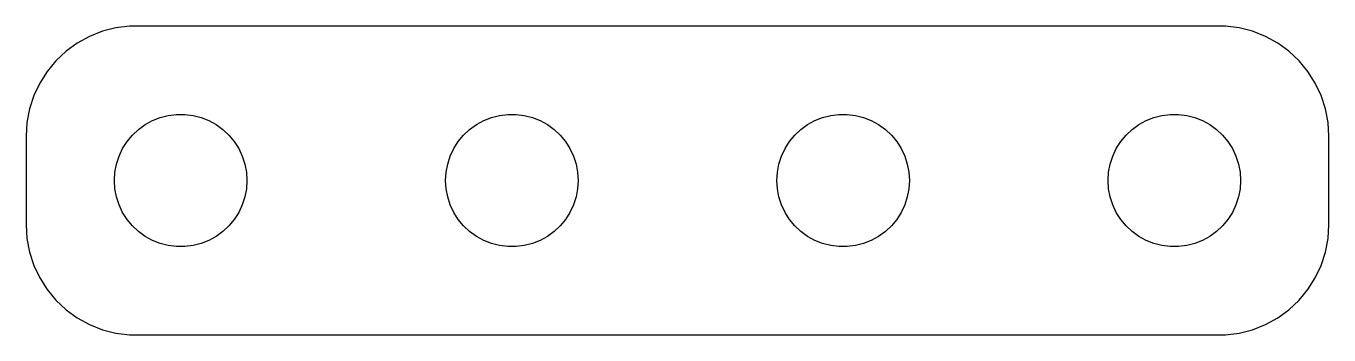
# Model space of a CAD drawing. Header units: metres. Extents: x -14.8 to 14.8, y -3.5 to 3.5.
import ezdxf

# ---------------------------------------------------------------- set-up
doc = ezdxf.new("R2010")
doc.units = ezdxf.units.M

msp = doc.modelspace()

# ---------------------------------------------------------------- linework, layer by layer
for p, q in [((-13.3144, 3.26205), (-13.5896, 3.11081)), ((-13.0225, 3.37764), (-13.3144, 3.26205)), ((-12.7184, 3.4557), (-13.0225, 3.37764)), ((-12.407, 3.49506), (-12.7184, 3.4557)), ((12.407, 3.49506), (-12.407, 3.49506)), ((12.7184, 3.4557), (12.407, 3.49506)), ((13.0225, 3.37764), (12.7184, 3.4557)), ((13.3144, 3.26205), (13.0225, 3.37764)), ((13.5896, 3.11081), (13.3144, 3.26205)), ((-13.5896, 3.11081), (-13.8436, 2.92627)), ((13.8436, 2.92627), (13.5896, 3.11081)), ((-14.0724, 2.71136), (-14.2725, 2.46945)), ((-13.8436, 2.92627), (-14.0724, 2.71136)), ((14.0724, 2.71136), (13.8436, 2.92627)), ((14.2725, 2.46945), (14.0724, 2.71136)), ((-14.2725, 2.46945), (-14.4408, 2.20438)), ((14.4408, 2.20438), (14.2725, 2.46945)), ((-14.4408, 2.20438), (-14.5744, 1.9203)), ((14.5744, 1.9203), (14.4408, 2.20438)), ((-14.5744, 1.9203), (-14.6714, 1.62172)), ((14.6714, 1.62172), (14.5744, 1.9203)), ((-14.6714, 1.62172), (-14.7303, 1.31332)), ((-11.5311, 1.47342), (-11.3442, 1.49704)), ((-11.3442, 1.49704), (-11.1558, 1.49704)), ((-11.1558, 1.49704), (-10.9689, 1.47342)), ((-4.03107, 1.47342), (-3.84418, 1.49704)), ((-3.84418, 1.49704), (-3.65581, 1.49704)), ((-3.65581, 1.49704), (-3.46892, 1.47342)), ((3.46892, 1.47342), (3.65581, 1.49704)), ((3.65581, 1.49704), (3.84418, 1.49704)), ((3.84418, 1.49704), (4.03107, 1.47342)), ((10.9689, 1.47342), (11.1558, 1.49704)), ((11.1558, 1.49704), (11.3442, 1.49704)), ((11.3442, 1.49704), (11.5311, 1.47342)), ((14.7303, 1.31332), (14.6714, 1.62172)), ((-14.7303, 1.31332), (-14.75, 1)), ((-12.2061, 1.15576), (-12.0537, 1.26648)), ((-12.0537, 1.26648), (-11.8887, 1.35724)), ((-11.8887, 1.35724), (-11.7135, 1.42657)), ((-11.7135, 1.42657), (-11.5311, 1.47342)), ((-10.9689, 1.47342), (-10.7865, 1.42657)), ((-10.7865, 1.42657), (-10.6113, 1.35724)), ((-10.6113, 1.35724), (-10.4463, 1.26648)), ((-10.4463, 1.26648), (-10.2939, 1.15576)), ((-4.70613, 1.15576), (-4.55373, 1.26648)), ((-4.55373, 1.26648), (-4.38866, 1.35724)), ((-4.38866, 1.35724), (-4.21352, 1.42657)), ((-4.21352, 1.42657), (-4.03107, 1.47342)), ((-3.46892, 1.47342), (-3.28647, 1.42657)), ((-3.28647, 1.42657), (-3.11133, 1.35724)), ((-3.11133, 1.35724), (-2.94626, 1.26648)), ((-2.94626, 1.26648), (-2.79385, 1.15576)), ((2.79385, 1.15576), (2.94626, 1.26648)), ((2.94626, 1.26648), (3.11133, 1.35724)), ((3.11133, 1.35724), (3.28647, 1.42657)), ((3.28647, 1.42657), (3.46892, 1.47342)), ((4.03107, 1.47342), (4.21352, 1.42657)), ((4.21352, 1.42657), (4.38866, 1.35724)), ((4.38866, 1.35724), (4.55373, 1.26648)), ((4.55373, 1.26648), (4.70613, 1.15576)), ((10.2939, 1.15576), (10.4463, 1.26648)), ((10.4463, 1.26648), (10.6113, 1.35724)), ((10.6113, 1.35724), (10.7865, 1.42657)), ((10.7865, 1.42657), (10.9689, 1.47342)), ((11.5311, 1.47342), (11.7135, 1.42657)), ((11.7135, 1.42657), (11.8887, 1.35724)), ((11.8887, 1.35724), (12.0537, 1.26648)), ((12.0537, 1.26648), (12.2061, 1.15576)), ((14.75, 1), (14.7303, 1.31332)), ((-14.75, 1), (-14.75, -1)), ((-12.4635, 0.881668), (-12.3434, 1.02681)), ((-12.3434, 1.02681), (-12.2061, 1.15576)), ((-10.2939, 1.15576), (-10.1565, 1.02681)), ((-10.1565, 1.02681), (-10.0365, 0.881668)), ((-4.96352, 0.881668), (-4.84344, 1.02681)), ((-4.84344, 1.02681), (-4.70613, 1.15576)), ((-2.79385, 1.15576), (-2.65654, 1.02681)), ((-2.65654, 1.02681), (-2.53647, 0.881668)), ((2.53647, 0.881668), (2.65654, 1.02681)), ((2.65654, 1.02681), (2.79385, 1.15576)), ((4.70613, 1.15576), (4.84344, 1.02681)), ((4.84344, 1.02681), (4.96352, 0.881668)), ((10.0365, 0.881668), (10.1565, 1.02681)), ((10.1565, 1.02681), (10.2939, 1.15576)), ((12.2061, 1.15576), (12.3434, 1.02681)), ((12.3434, 1.02681), (12.4635, 0.881668)), ((14.75, -1), (14.75, 1)), ((-12.6447, 0.552185), (-12.5645, 0.722626)), ((-12.5645, 0.722626), (-12.4635, 0.881668)), ((-10.0365, 0.881668), (-9.93553, 0.722626)), ((-9.93553, 0.722626), (-9.85533, 0.552185)), ((-5.14465, 0.552185), (-5.06445, 0.722626)), ((-5.06445, 0.722626), (-4.96352, 0.881668)), ((-2.53647, 0.881668), (-2.43553, 0.722626)), ((-2.43553, 0.722626), (-2.35533, 0.552185)), ((2.35533, 0.552185), (2.43553, 0.722626)), ((2.43553, 0.722626), (2.53647, 0.881668)), ((4.96352, 0.881668), (5.06445, 0.722626)), ((5.06445, 0.722626), (5.14465, 0.552185)), ((9.85533, 0.552185), (9.93553, 0.722626)), ((9.93553, 0.722626), (10.0365, 0.881668)), ((12.4635, 0.881668), (12.5645, 0.722626)), ((12.5645, 0.722626), (12.6447, 0.552185)), ((-12.7382, 0.187988), (-12.7029, 0.373032)), ((-12.7029, 0.373032), (-12.6447, 0.552185)), ((-9.85533, 0.552185), (-9.79712, 0.373032)), ((-9.79712, 0.373032), (-9.76183, 0.187988)), ((-5.23816, 0.187988), (-5.20287, 0.373032)), ((-5.20287, 0.373032), (-5.14465, 0.552185)), ((-2.35533, 0.552185), (-2.29712, 0.373032)), ((-2.29712, 0.373032), (-2.26183, 0.187988)), ((2.26183, 0.187988), (2.29712, 0.373032)), ((2.29712, 0.373032), (2.35533, 0.552185)), ((5.14465, 0.552185), (5.20287, 0.373032)), ((5.20287, 0.373032), (5.23816, 0.187988)), ((9.76183, 0.187988), (9.79712, 0.373032)), ((9.79712, 0.373032), (9.85533, 0.552185)), ((12.6447, 0.552185), (12.7029, 0.373032)), ((12.7029, 0.373032), (12.7382, 0.187988)), ((-12.75, 0), (-12.7382, 0.187988)), ((-12.7382, -0.187988), (-12.75, 0)), ((-9.76183, 0.187988), (-9.75, 0)), ((-9.75, 0), (-9.76183, -0.187988)), ((-5.25, 0), (-5.23816, 0.187988)), ((-5.23816, -0.187988), (-5.25, 0)), ((-2.26183, 0.187988), (-2.25, 0)), ((-2.25, 0), (-2.26183, -0.187988)), ((2.25, 0), (2.26183, 0.187988)), ((2.26183, -0.187988), (2.25, 0)), ((5.23816, 0.187988), (5.25, 0)), ((5.25, 0), (5.23816, -0.187988)), ((9.75, 0), (9.76183, 0.187988)), ((9.76183, -0.187988), (9.75, 0)), ((12.7382, 0.187988), (12.75, 0)), ((12.75, 0), (12.7382, -0.187988)), ((-12.7029, -0.373032), (-12.7382, -0.187988)), ((-9.76183, -0.187988), (-9.79712, -0.373032)), ((-5.20287, -0.373032), (-5.23816, -0.187988)), ((-2.26183, -0.187988), (-2.29712, -0.373032)), ((2.29712, -0.373032), (2.26183, -0.187988)), ((5.23816, -0.187988), (5.20287, -0.373032)), ((9.79712, -0.373032), (9.76183, -0.187988)), ((12.7382, -0.187988), (12.7029, -0.373032)), ((-12.6447, -0.552185), (-12.7029, -0.373032)), ((-12.5645, -0.722626), (-12.6447, -0.552185)), ((-9.85533, -0.552185), (-9.93553, -0.722626)), ((-9.79712, -0.373032), (-9.85533, -0.552185)), ((-5.14465, -0.552185), (-5.20287, -0.373032)), ((-5.06445, -0.722626), (-5.14465, -0.552185)), ((-2.35533, -0.552185), (-2.43553, -0.722626)), ((-2.29712, -0.373032), (-2.35533, -0.552185)), ((2.35533, -0.552185), (2.29712, -0.373032)), ((2.43553, -0.722626), (2.35533, -0.552185)), ((5.14465, -0.552185), (5.06445, -0.722626)), ((5.20287, -0.373032), (5.14465, -0.552185)), ((9.85533, -0.552185), (9.79712, -0.373032)), ((9.93553, -0.722626), (9.85533, -0.552185)), ((12.6447, -0.552185), (12.5645, -0.722626)), ((12.7029, -0.373032), (12.6447, -0.552185)), ((-12.4635, -0.881668), (-12.5645, -0.722626)), ((-12.3434, -1.02681), (-12.4635, -0.881668)), ((-10.0365, -0.881668), (-10.1565, -1.02681)), ((-9.93553, -0.722626), (-10.0365, -0.881668)), ((-4.96352, -0.881668), (-5.06445, -0.722626)), ((-4.84344, -1.02681), (-4.96352, -0.881668)), ((-2.53647, -0.881668), (-2.65654, -1.02681)), ((-2.43553, -0.722626), (-2.53647, -0.881668)), ((2.53647, -0.881668), (2.43553, -0.722626)), ((2.65654, -1.02681), (2.53647, -0.881668)), ((4.96352, -0.881668), (4.84344, -1.02681)), ((5.06445, -0.722626), (4.96352, -0.881668)), ((10.0365, -0.881668), (9.93553, -0.722626)), ((10.1565, -1.02681), (10.0365, -0.881668)), ((12.4635, -0.881668), (12.3434, -1.02681)), ((12.5645, -0.722626), (12.4635, -0.881668)), ((-14.75, -1), (-14.7303, -1.31332)), ((-12.2061, -1.15576), (-12.3434, -1.02681)), ((-12.0537, -1.26648), (-12.2061, -1.15576)), ((-10.2939, -1.15576), (-10.4463, -1.26648)), ((-10.1565, -1.02681), (-10.2939, -1.15576)), ((-4.70613, -1.15576), (-4.84344, -1.02681)), ((-4.55373, -1.26648), (-4.70613, -1.15576)), ((-2.79385, -1.15576), (-2.94626, -1.26648)), ((-2.65654, -1.02681), (-2.79385, -1.15576)), ((2.79385, -1.15576), (2.65654, -1.02681)), ((2.94626, -1.26648), (2.79385, -1.15576)), ((4.70613, -1.15576), (4.55373, -1.26648)), ((4.84344, -1.02681), (4.70613, -1.15576)), ((10.2939, -1.15576), (10.1565, -1.02681)), ((10.4463, -1.26648), (10.2939, -1.15576)), ((12.2061, -1.15576), (12.0537, -1.26648)), ((12.3434, -1.02681), (12.2061, -1.15576)), ((14.7303, -1.31332), (14.75, -1)), ((-14.7303, -1.31332), (-14.6714, -1.62172)), ((-11.8887, -1.35724), (-12.0537, -1.26648)), ((-11.7135, -1.42657), (-11.8887, -1.35724)), ((-11.5311, -1.47342), (-11.7135, -1.42657)), ((-11.3442, -1.49704), (-11.5311, -1.47342)), ((-10.9689, -1.47342), (-11.1558, -1.49704)), ((-10.7865, -1.42657), (-10.9689, -1.47342)), ((-10.6113, -1.35724), (-10.7865, -1.42657)), ((-10.4463, -1.26648), (-10.6113, -1.35724)), ((-4.38866, -1.35724), (-4.55373, -1.26648)), ((-4.21352, -1.42657), (-4.38866, -1.35724)), ((-4.03107, -1.47342), (-4.21352, -1.42657)), ((-3.84418, -1.49704), (-4.03107, -1.47342)), ((-3.46892, -1.47342), (-3.65581, -1.49704)), ((-3.28647, -1.42657), (-3.46892, -1.47342)), ((-3.11133, -1.35724), (-3.28647, -1.42657)), ((-2.94626, -1.26648), (-3.11133, -1.35724)), ((3.11133, -1.35724), (2.94626, -1.26648)), ((3.28647, -1.42657), (3.11133, -1.35724)), ((3.46892, -1.47342), (3.28647, -1.42657)), ((3.65581, -1.49704), (3.46892, -1.47342)), ((4.03107, -1.47342), (3.84418, -1.49704)), ((4.21352, -1.42657), (4.03107, -1.47342)), ((4.38866, -1.35724), (4.21352, -1.42657)), ((4.55373, -1.26648), (4.38866, -1.35724)), ((10.6113, -1.35724), (10.4463, -1.26648)), ((10.7865, -1.42657), (10.6113, -1.35724)), ((10.9689, -1.47342), (10.7865, -1.42657)), ((11.1558, -1.49704), (10.9689, -1.47342)), ((11.5311, -1.47342), (11.3442, -1.49704)), ((11.7135, -1.42657), (11.5311, -1.47342)), ((11.8887, -1.35724), (11.7135, -1.42657)), ((12.0537, -1.26648), (11.8887, -1.35724)), ((14.6714, -1.62172), (14.7303, -1.31332)), ((-14.6714, -1.62172), (-14.5744, -1.9203)), ((-11.1558, -1.49704), (-11.3442, -1.49704)), ((-3.65581, -1.49704), (-3.84418, -1.49704)), ((3.84418, -1.49704), (3.65581, -1.49704)), ((11.3442, -1.49704), (11.1558, -1.49704)), ((14.5744, -1.9203), (14.6714, -1.62172)), ((-14.5744, -1.9203), (-14.4408, -2.20438)), ((14.4408, -2.20438), (14.5744, -1.9203)), ((-14.4408, -2.20438), (-14.2725, -2.46945)), ((14.2725, -2.46945), (14.4408, -2.20438)), ((-14.2725, -2.46945), (-14.0724, -2.71136)), ((14.0724, -2.71136), (14.2725, -2.46945)), ((-14.0724, -2.71136), (-13.8436, -2.92627)), ((-13.8436, -2.92627), (-13.5896, -3.11081)), ((13.5896, -3.11081), (13.8436, -2.92627)), ((13.8436, -2.92627), (14.0724, -2.71136)), ((-13.5896, -3.11081), (-13.3144, -3.26205)), ((13.3144, -3.26205), (13.5896, -3.11081)), ((-13.3144, -3.26205), (-13.0225, -3.37764)), ((-13.0225, -3.37764), (-12.7184, -3.4557)), ((-12.7184, -3.4557), (-12.407, -3.49506)), ((-12.407, -3.49506), (12.407, -3.49506)), ((12.407, -3.49506), (12.7184, -3.4557)), ((12.7184, -3.4557), (13.0225, -3.37764)), ((13.0225, -3.37764), (13.3144, -3.26205))]:
    msp.add_line(p, q)

doc.saveas('drawing.dxf')
